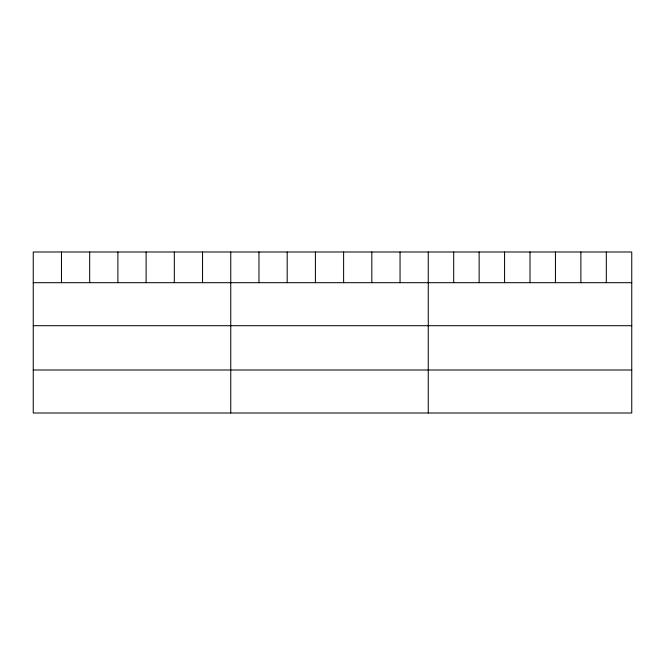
<?xml version="1.0" encoding="UTF-8"?>
<svg xmlns="http://www.w3.org/2000/svg" width="665" height="665" viewBox="0 0 665 665"><rect width="100%" height="100%" fill="white"/><g stroke="black" fill="none" stroke-linecap="round" stroke-linejoin="round"><path stroke-width="1" d="M631.75 282.692L631.75 413.007L33.25 413.007L33.25 251.993L631.75 251.993L631.75 282.692L33.25 282.692M33.25 325.7L631.75 325.7M33.25 370.006L631.75 370.006M606.314 251.993L606.314 282.692M580.877 251.993L580.877 282.692M555.441 251.993L555.441 282.692M530.005 251.993L530.005 282.692M504.569 251.993L504.569 282.692M479.132 251.993L479.132 282.692M453.696 251.993L453.696 282.692M428.26 251.993L428.26 413.007M400.047 251.993L400.047 282.692M371.826 251.993L371.826 282.692M343.614 251.993L343.614 282.692M315.401 251.993L315.401 282.692M287.189 251.993L287.189 282.692M258.968 251.993L258.968 282.692M230.755 251.993L230.755 413.007M202.542 251.993L202.542 282.692M174.321 251.993L174.321 282.692M146.109 251.993L146.109 282.692M117.896 251.993L117.896 282.692M89.684 251.993L89.684 282.692M61.463 251.993L61.463 282.692"/></g></svg>
